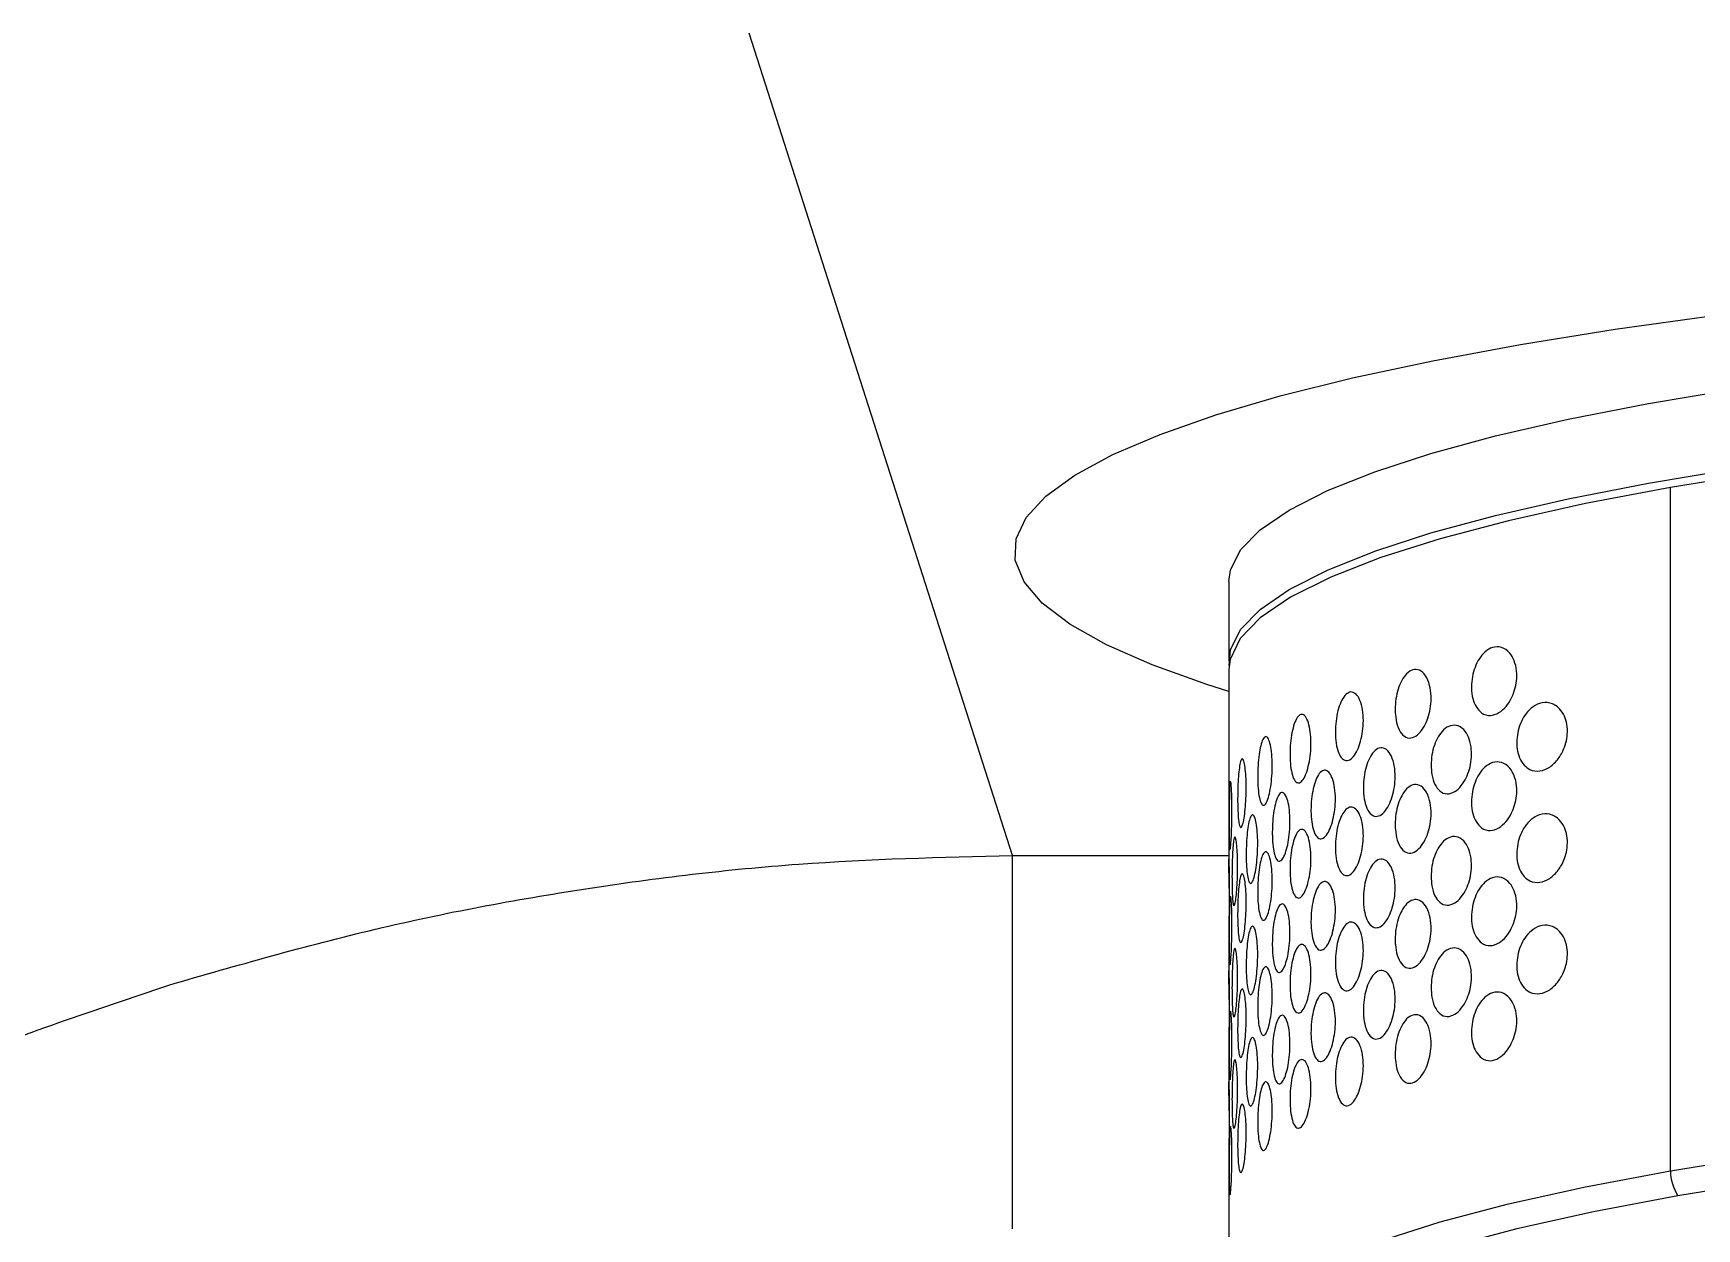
# Model space of a CAD drawing. Extents: x -51 to 27, y -13 to 136.
# Drawn here: x -16.061 to -13.636, y 59.712 to 61.455 of the extents above; entities that cross this region are included whole.
import ezdxf

# ---------------------------------------------------------------- set-up
doc = ezdxf.new("R2010")
doc.units = 0
doc.header["$MEASUREMENT"] = 0
doc.layers.add('GEOMETRY', color=2, linetype='Continuous', lineweight=25)

# ---------------------------------------------------------------- blocks, each defined once
blk = doc.blocks.new('2026 MONTERREY-BLOOM')
at = {"layer": 'GEOMETRY'}
for p, q in [((-2.9515, -23.4586), (-3.3355, -22.2597)), ((-1.9923, -23.9184), (-1.9923, -22.9222)), ((-2.6363, -23.0593), (-2.6363, -23.1753)), ((-2.6363, -23.1876), (-2.6363, -23.465)), ((-2.9515, -23.4586), (-2.6363, -23.4586)), ((-2.6363, -23.5629), (-2.6363, -23.6274)), ((-2.6363, -23.7253), (-2.6363, -23.7898)), ((-2.6363, -23.8876), (-2.6363, -24.1838))]:
    blk.add_line(p, q, dxfattribs=at)
at = {"layer": 'GEOMETRY', "flags": 128}
for points in [[(-2.6363, -23.2196), (-2.6685, -23.2094), (-2.748, -23.1808), (-2.8147, -23.1513), (-2.8682, -23.1212), (-2.9083, -23.0905), (-2.9348, -23.0594), (-2.9476, -23.0282), (-2.9465, -22.9968), (-2.9316, -22.9656), (-2.903, -22.9346), (-2.8608, -22.9039), (-2.8053, -22.8739), (-2.7366, -22.8446), (-2.6552, -22.8161), (-2.5614, -22.7886), (-2.4558, -22.7623), (-2.3388, -22.7372), (-2.2111, -22.7135), (-2.0733, -22.6913), (-1.926, -22.6708)], [(-2.6363, -23.0593), (-2.6341, -23.0427), (-2.6193, -23.0131), (-2.5906, -22.9838), (-2.5482, -22.9549), (-2.4924, -22.9266), (-2.4233, -22.8991), (-2.3416, -22.8725), (-2.2475, -22.8469), (-2.1417, -22.8226), (-2.0247, -22.7997), (-1.8973, -22.7782)], [(-2.636, -23.1814), (-2.6341, -23.1587), (-2.6193, -23.1291), (-2.5906, -23.0998), (-2.5482, -23.0709), (-2.4924, -23.0426), (-2.4233, -23.0151), (-2.3416, -22.9884), (-2.2475, -22.9629), (-2.1417, -22.9386), (-2.0247, -22.9156), (-1.8973, -22.8942)], [(1.4518, -22.8992), (1.306, -22.8793), (1.1509, -22.8613), (0.9875, -22.8452), (0.8168, -22.8313), (0.6398, -22.8196), (0.4577, -22.8102), (0.2715, -22.803), (0.0824, -22.7983), (-0.1085, -22.7959), (-0.2998, -22.796), (-0.4906, -22.7985), (-0.6796, -22.8034), (-0.8656, -22.8106), (-1.0475, -22.8202), (-1.2241, -22.832), (-1.3945, -22.8461), (-1.5575, -22.8622), (-1.712, -22.8804), (-1.8573, -22.9004), (-1.9923, -22.9222)], [(-1.9923, -22.9222), (-2.1163, -22.9456), (-2.2285, -22.9706), (-2.3281, -22.9969), (-2.4146, -23.0243), (-2.4875, -23.0528), (-2.5462, -23.0821), (-2.5905, -23.112), (-2.62, -23.1424), (-2.6346, -23.1731), (-2.6363, -23.1876)], [(-1.9923, -23.9184), (-1.8573, -23.8965), (-1.712, -23.8765), (-1.5575, -23.8584), (-1.3945, -23.8422), (-1.2241, -23.8282), (-1.0475, -23.8164), (-0.8656, -23.8068), (-0.6796, -23.7995), (-0.4906, -23.7947), (-0.2998, -23.7922), (-0.1085, -23.7921), (0.0824, -23.7945), (0.2715, -23.7992), (0.4577, -23.8063), (0.6398, -23.8158), (0.8168, -23.8275), (0.9875, -23.8414), (1.1509, -23.8574), (1.306, -23.8754), (1.4518, -23.8954)], [(1.4419, -23.932), (1.297, -23.9122), (1.1428, -23.8943), (0.9804, -23.8783), (0.8107, -23.8645), (0.6348, -23.8529), (0.4537, -23.8435), (0.2687, -23.8364), (0.0807, -23.8317), (-0.109, -23.8294), (-0.2992, -23.8294), (-0.4889, -23.8319), (-0.6767, -23.8367), (-0.8616, -23.8439), (-1.0424, -23.8535), (-1.218, -23.8652), (-1.3873, -23.8792), (-1.5493, -23.8952), (-1.703, -23.9133), (-1.8473, -23.9332), (-1.9816, -23.9548)], [(-2.6363, -24.1838), (-2.6346, -24.1692), (-2.62, -24.1386), (-2.5905, -24.1082), (-2.5462, -24.0782), (-2.4875, -24.0489), (-2.4146, -24.0205), (-2.3281, -23.993), (-2.2285, -23.9667), (-2.1163, -23.9418), (-1.9923, -23.9184)], [(-1.9816, -23.9548), (-2.1048, -23.9781), (-2.2163, -24.0029), (-2.3153, -24.0291), (-2.4013, -24.0563), (-2.4737, -24.0846), (-2.5321, -24.1137), (-2.5761, -24.1435), (-2.6055, -24.1737), (-2.62, -24.2042), (-2.6196, -24.2348), (-2.6068, -24.2617)]]:
    blk.add_lwpolyline(points, dxfattribs=at)
at = {"layer": 'GEOMETRY'}
blk.add_arc((-1.9261, -23.9186), 0.0663, 179.7716, 213.1329, dxfattribs=at)
for points, knots in [([(-36.6427, -38.9849), (-36.6428, -38.748), (-36.6429, -38.2513), (-36.6431, -37.4958), (-36.643, -36.7174), (-36.6423, -35.9379), (-36.6409, -35.1552), (-36.6388, -34.37), (-36.6343, -33.1243), (-36.6247, -31.4274), (-36.6007, -28.7277), (-36.5557, -25.4875), (-36.48, -22.0033), (-36.3837, -18.8258), (-36.2694, -15.9518), (-36.1467, -13.5568), (-36.0218, -11.6425), (-35.9083, -10.2086), (-35.8038, -9.1111), (-35.7174, -8.3466), (-35.6715, -7.9173), (-35.5982, -7.4928), (-35.4908, -7.0801), (-35.3398, -6.6435), (-35.1358, -6.1898), (-34.8703, -5.7277), (-34.5603, -5.2943), (-34.2088, -4.8937), (-33.8193, -4.53), (-33.3956, -4.2066), (-32.942, -3.9269), (-32.4916, -3.7075), (-32.0535, -3.5411), (-31.634, -3.4198), (-31.1992, -3.3309), (-30.7502, -3.28), (-30.3002, -3.2288), (-29.6557, -3.1612), (-28.8172, -3.0818), (-27.5048, -2.9746), (-25.9207, -2.8687), (-23.9532, -2.7617), (-21.8759, -2.6679), (-19.6786, -2.5868), (-17.2507, -2.5139), (-14.59, -2.4519), (-11.7055, -2.4029), (-8.8195, -2.3695), (-5.9364, -2.3497), (-3.0548, -2.3416), (-0.5983, -2.3393), (1.4461, -2.34), (3.0915, -2.3423), (4.7536, -2.3465), (6.4156, -2.3534), (8.0545, -2.3645), (10.4077, -2.3864), (13.4813, -2.429), (16.9743, -2.5047), (20.1483, -2.6009), (23.0112, -2.7146), (25.3952, -2.8364), (27.3074, -2.9606), (28.7412, -3.0736), (29.84, -3.1777), (30.6063, -3.2639), (31.0378, -3.31), (31.4634, -3.3805), (31.8765, -3.4857), (32.3137, -3.6341), (32.7687, -3.8357), (33.2323, -4.0987), (33.6676, -4.4064), (34.0701, -4.7558), (34.436, -5.1433), (34.7616, -5.5651), (35.0437, -6.0171), (35.2785, -6.4922), (35.464, -6.9855), (35.6016, -7.491), (35.6829, -8.0099), (35.7387, -8.5338), (35.8146, -9.2299), (35.8967, -10.0974), (36.0051, -11.4079), (36.112, -12.9931), (36.2405, -15.3392), (36.3619, -18.1726), (36.4654, -21.4568), (36.5399, -24.7062), (36.5915, -27.9302), (36.6206, -30.8028), (36.6357, -33.3227), (36.6407, -34.9225), (36.6423, -35.9634), (36.6428, -36.4441), (36.643, -36.9237), (36.6431, -37.4023), (36.643, -37.8963), (36.6429, -38.4238), (36.6428, -38.792), (36.6428, -38.9849)], [0, 0, 0, 0, 0.005138, 0.010771, 0.016381, 0.022015, 0.027673, 0.03335, 0.039042, 0.054682, 0.070145, 0.097582, 0.124946, 0.145709, 0.16651, 0.187309, 0.197707, 0.208103, 0.218498, 0.221609, 0.224784, 0.227857, 0.230942, 0.234019, 0.237865, 0.24171, 0.245555, 0.249401, 0.253246, 0.257092, 0.260938, 0.264783, 0.267936, 0.271088, 0.274241, 0.277546, 0.280882, 0.284062, 0.291597, 0.299143, 0.312612, 0.326021, 0.341866, 0.357701, 0.373696, 0.394533, 0.415407, 0.436247, 0.457116, 0.477921, 0.498728, 0.51038, 0.52225, 0.534405, 0.54642, 0.558287, 0.569942, 0.597446, 0.624936, 0.645697, 0.666299, 0.687058, 0.697455, 0.707849, 0.718242, 0.721382, 0.724571, 0.72765, 0.730727, 0.733804, 0.737651, 0.741498, 0.745344, 0.74919, 0.753036, 0.756881, 0.760725, 0.76457, 0.768352, 0.772136, 0.775907, 0.779727, 0.783559, 0.79109, 0.798621, 0.812071, 0.825537, 0.849567, 0.873561, 0.896782, 0.920041, 0.943476, 0.95907, 0.97468, 0.978164, 0.981639, 0.985104, 0.988563, 0.992016, 0.995816, 1, 1, 1, 1]), ([(-2.2825, -23.2127), (-2.2823, -23.2078), (-2.2817, -23.1979), (-2.2776, -23.1837), (-2.2714, -23.1711), (-2.2626, -23.1607), (-2.2513, -23.1542), (-2.2385, -23.154), (-2.2274, -23.1613), (-2.2198, -23.174), (-2.2163, -23.1885), (-2.2165, -23.2038), (-2.2194, -23.2178), (-2.2246, -23.2308), (-2.2324, -23.2425), (-2.243, -23.2517), (-2.2555, -23.2558), (-2.2672, -23.2525), (-2.2758, -23.2429), (-2.281, -23.2302), (-2.2825, -23.2194), (-2.2825, -23.2134), (-2.2825, -23.2127)], [0, 0, 0, 0, 0.042288, 0.084472, 0.129234, 0.181131, 0.242017, 0.311125, 0.382481, 0.431409, 0.480646, 0.522704, 0.561637, 0.603121, 0.651197, 0.708651, 0.775674, 0.847351, 0.90168, 0.947725, 0.993967, 1, 1, 1, 1]), ([(-2.3938, -23.2456), (-2.3936, -23.2405), (-2.3931, -23.2302), (-2.3896, -23.2155), (-2.3842, -23.2026), (-2.3769, -23.1925), (-2.3679, -23.1868), (-2.3581, -23.1874), (-2.3493, -23.1952), (-2.3433, -23.209), (-2.341, -23.2253), (-2.3418, -23.241), (-2.3449, -23.2555), (-2.35, -23.2687), (-2.3573, -23.2798), (-2.3662, -23.287), (-2.376, -23.2883), (-2.3848, -23.2823), (-2.391, -23.2698), (-2.3935, -23.2564), (-2.3937, -23.2481), (-2.3938, -23.2456)], [0, 0, 0, 0, 0.045542, 0.091004, 0.138547, 0.191447, 0.250736, 0.315254, 0.380548, 0.440178, 0.490829, 0.535187, 0.578324, 0.62442, 0.676338, 0.735329, 0.799891, 0.865142, 0.925106, 0.977143, 1, 1, 1, 1]), ([(-2.481, -23.2784), (-2.4808, -23.2731), (-2.4804, -23.2625), (-2.4775, -23.2473), (-2.4731, -23.2343), (-2.4672, -23.2245), (-2.4602, -23.2195), (-2.4529, -23.2206), (-2.4463, -23.2284), (-2.4418, -23.2416), (-2.4399, -23.2575), (-2.4404, -23.2736), (-2.443, -23.2888), (-2.4473, -23.3024), (-2.4531, -23.3133), (-2.4601, -23.3201), (-2.4675, -23.3209), (-2.474, -23.315), (-2.4787, -23.3032), (-2.4808, -23.2899), (-2.4809, -23.2814), (-2.481, -23.2784)], [0, 0, 0, 0, 0.048167, 0.096278, 0.14592, 0.199309, 0.256978, 0.31786, 0.378925, 0.436276, 0.487919, 0.535291, 0.581667, 0.630139, 0.68281, 0.740313, 0.801238, 0.862261, 0.91984, 0.972467, 1, 1, 1, 1]), ([(-2.5471, -23.311), (-2.547, -23.3056), (-2.5467, -23.2947), (-2.5445, -23.2792), (-2.541, -23.266), (-2.5365, -23.2565), (-2.5313, -23.252), (-2.5259, -23.2536), (-2.5211, -23.2613), (-2.5178, -23.2741), (-2.5163, -23.2898), (-2.5167, -23.3063), (-2.5187, -23.322), (-2.5222, -23.3359), (-2.5267, -23.3467), (-2.532, -23.353), (-2.5373, -23.3534), (-2.542, -23.3474), (-2.5453, -23.336), (-2.5469, -23.323), (-2.5471, -23.3142), (-2.5471, -23.311)], [0, 0, 0, 0, 0.050243, 0.10045, 0.151661, 0.205251, 0.261486, 0.319599, 0.377716, 0.433578, 0.485991, 0.535683, 0.584668, 0.63505, 0.688237, 0.744482, 0.802669, 0.860702, 0.916608, 0.969601, 1, 1, 1, 1]), ([(-2.2165, -23.2939), (-2.2163, -23.2891), (-2.2157, -23.2795), (-2.2113, -23.2657), (-2.2047, -23.2532), (-2.1951, -23.2426), (-2.1826, -23.2356), (-2.1679, -23.2349), (-2.1551, -23.2421), (-2.1469, -23.2543), (-2.1429, -23.2673), (-2.1423, -23.2813), (-2.1446, -23.295), (-2.1499, -23.3088), (-2.1591, -23.3226), (-2.172, -23.333), (-2.187, -23.3371), (-2.2002, -23.3332), (-2.2097, -23.323), (-2.2148, -23.3108), (-2.2164, -23.3005), (-2.2165, -23.295), (-2.2165, -23.2939)], [0, 0, 0, 0, 0.04041, 0.080703, 0.123777, 0.174902, 0.236496, 0.308292, 0.383656, 0.431649, 0.471876, 0.512265, 0.549016, 0.587221, 0.641782, 0.710237, 0.779466, 0.855047, 0.908072, 0.95212, 0.991142, 1, 1, 1, 1]), ([(-2.3414, -23.3269), (-2.3412, -23.3219), (-2.3407, -23.3118), (-2.3368, -23.2973), (-2.3311, -23.2846), (-2.323, -23.2743), (-2.3129, -23.2683), (-2.3017, -23.2685), (-2.292, -23.2759), (-2.2854, -23.2885), (-2.2823, -23.3032), (-2.2825, -23.3187), (-2.2853, -23.3331), (-2.2903, -23.3463), (-2.2977, -23.358), (-2.3073, -23.3667), (-2.3183, -23.37), (-2.3285, -23.3661), (-2.3362, -23.3558), (-2.3406, -23.3423), (-2.3412, -23.3316), (-2.3414, -23.3269)], [0, 0, 0, 0, 0.043994, 0.087896, 0.134139, 0.186614, 0.246714, 0.313397, 0.381439, 0.431155, 0.481132, 0.524768, 0.56583, 0.60931, 0.65879, 0.716444, 0.781827, 0.850239, 0.903931, 0.957895, 1, 1, 1, 1]), ([(-2.5942, -23.3435), (-2.5941, -23.338), (-2.5939, -23.327), (-2.5923, -23.3111), (-2.5899, -23.2979), (-2.5868, -23.2886), (-2.5831, -23.2845), (-2.5794, -23.2863), (-2.5762, -23.294), (-2.5739, -23.3065), (-2.5728, -23.3221), (-2.5731, -23.3388), (-2.5746, -23.355), (-2.5771, -23.369), (-2.5803, -23.3797), (-2.584, -23.3856), (-2.5876, -23.3857), (-2.5907, -23.3798), (-2.593, -23.3687), (-2.5941, -23.3557), (-2.5942, -23.3469), (-2.5942, -23.3435)], [0, 0, 0, 0, 0.051809, 0.103598, 0.155943, 0.209585, 0.264668, 0.320758, 0.376846, 0.431728, 0.484721, 0.536153, 0.587148, 0.63898, 0.692478, 0.747691, 0.803868, 0.859837, 0.914624, 0.967886, 1, 1, 1, 1]), ([(-2.4402, -23.3598), (-2.44, -23.3546), (-2.4396, -23.3441), (-2.4363, -23.3291), (-2.4315, -23.3162), (-2.4249, -23.3062), (-2.4169, -23.3009), (-2.4084, -23.3018), (-2.4007, -23.3096), (-2.3955, -23.3231), (-2.3934, -23.3391), (-2.3941, -23.3551), (-2.3969, -23.3699), (-2.4016, -23.3833), (-2.4082, -23.3943), (-2.4161, -23.4013), (-2.4246, -23.4024), (-2.4322, -23.3964), (-2.4376, -23.3843), (-2.4399, -23.371), (-2.4401, -23.3625), (-2.4402, -23.3598)], [0, 0, 0, 0, 0.046926, 0.093785, 0.142451, 0.195643, 0.254107, 0.316691, 0.37968, 0.438047, 0.489225, 0.535186, 0.580023, 0.627364, 0.679688, 0.737903, 0.800519, 0.863475, 0.922148, 0.974524, 1, 1, 1, 1]), ([(-2.6235, -23.3759), (-2.6234, -23.3703), (-2.6233, -23.3591), (-2.6224, -23.3431), (-2.621, -23.3299), (-2.6192, -23.3208), (-2.6171, -23.3169), (-2.6149, -23.3189), (-2.613, -23.3265), (-2.6116, -23.3389), (-2.6109, -23.3545), (-2.6111, -23.3713), (-2.612, -23.3877), (-2.6136, -23.4019), (-2.6156, -23.4125), (-2.6178, -23.4181), (-2.6199, -23.418), (-2.6216, -23.4121), (-2.6228, -23.4011), (-2.6234, -23.3882), (-2.6235, -23.3793), (-2.6235, -23.3759)], [0, 0, 0, 0, 0.052893, 0.105779, 0.158887, 0.212529, 0.266788, 0.321506, 0.376259, 0.430507, 0.483905, 0.536558, 0.588993, 0.641842, 0.695499, 0.74993, 0.804724, 0.859354, 0.913447, 0.966914, 1, 1, 1, 1]), ([(-2.2825, -23.3805), (-2.2823, -23.3756), (-2.2817, -23.3657), (-2.2776, -23.3515), (-2.2714, -23.3389), (-2.2626, -23.3285), (-2.2513, -23.322), (-2.2385, -23.3218), (-2.2274, -23.3291), (-2.2198, -23.3418), (-2.2163, -23.3563), (-2.2165, -23.3716), (-2.2194, -23.3856), (-2.2246, -23.3986), (-2.2324, -23.4103), (-2.243, -23.4195), (-2.2555, -23.4236), (-2.2672, -23.4202), (-2.2758, -23.4107), (-2.281, -23.398), (-2.2825, -23.3872), (-2.2825, -23.3812), (-2.2825, -23.3805)], [0, 0, 0, 0, 0.042288, 0.084472, 0.129234, 0.181131, 0.242017, 0.311125, 0.382481, 0.431409, 0.480646, 0.522704, 0.561637, 0.603121, 0.651197, 0.708651, 0.775674, 0.847351, 0.90168, 0.947725, 0.993967, 1, 1, 1, 1]), ([(-2.6358, -23.4082), (-2.6358, -23.4026), (-2.6358, -23.3913), (-2.6356, -23.3752), (-2.6353, -23.3619), (-2.6347, -23.3529), (-2.6341, -23.3492), (-2.6333, -23.3513), (-2.6325, -23.3589), (-2.632, -23.3712), (-2.6317, -23.3867), (-2.6318, -23.4037), (-2.6322, -23.4202), (-2.6328, -23.4346), (-2.6336, -23.445), (-2.6343, -23.4505), (-2.6349, -23.4502), (-2.6354, -23.4443), (-2.6357, -23.4333), (-2.6358, -23.4205), (-2.6358, -23.4116), (-2.6358, -23.4082)], [0, 0, 0, 0, 0.053514, 0.107027, 0.160575, 0.214222, 0.268011, 0.321937, 0.375912, 0.42978, 0.48341, 0.536807, 0.590132, 0.643592, 0.697304, 0.751222, 0.805196, 0.859086, 0.912828, 0.966439, 1, 1, 1, 1]), ([(-2.5166, -23.3925), (-2.5164, -23.3871), (-2.5161, -23.3764), (-2.5135, -23.361), (-2.5096, -23.3479), (-2.5044, -23.3383), (-2.4983, -23.3335), (-2.4919, -23.3349), (-2.4863, -23.3426), (-2.4824, -23.3556), (-2.4807, -23.3714), (-2.4812, -23.3877), (-2.4835, -23.4032), (-2.4873, -23.4169), (-2.4925, -23.4278), (-2.4987, -23.4343), (-2.505, -23.4349), (-2.5105, -23.429), (-2.5145, -23.4174), (-2.5163, -23.4043), (-2.5165, -23.3956), (-2.5166, -23.3925)], [0, 0, 0, 0, 0.049271, 0.098496, 0.148982, 0.202498, 0.259419, 0.318816, 0.378273, 0.434803, 0.486856, 0.535466, 0.583223, 0.632709, 0.685667, 0.742514, 0.80197, 0.861366, 0.91803, 0.970857, 1, 1, 1, 1]), ([(-2.3938, -23.4134), (-2.3936, -23.4083), (-2.3931, -23.398), (-2.3896, -23.3833), (-2.3842, -23.3704), (-2.3769, -23.3603), (-2.3679, -23.3546), (-2.3581, -23.3552), (-2.3493, -23.363), (-2.3433, -23.3768), (-2.341, -23.3931), (-2.3418, -23.4088), (-2.3449, -23.4233), (-2.35, -23.4365), (-2.3573, -23.4475), (-2.3662, -23.4548), (-2.376, -23.4561), (-2.3848, -23.4501), (-2.391, -23.4376), (-2.3935, -23.4242), (-2.3937, -23.4159), (-2.3938, -23.4134)], [0, 0, 0, 0, 0.045542, 0.091004, 0.138547, 0.191447, 0.250736, 0.315254, 0.380548, 0.440178, 0.490829, 0.535187, 0.578324, 0.62442, 0.676338, 0.735329, 0.799891, 0.865142, 0.925106, 0.977143, 1, 1, 1, 1]), ([(-2.573, -23.425), (-2.5728, -23.4196), (-2.5726, -23.4086), (-2.5707, -23.3929), (-2.5678, -23.3797), (-2.5639, -23.3703), (-2.5595, -23.366), (-2.555, -23.3677), (-2.551, -23.3754), (-2.5482, -23.3881), (-2.547, -23.4037), (-2.5473, -23.4203), (-2.549, -23.4362), (-2.552, -23.4502), (-2.5559, -23.461), (-2.5604, -23.4671), (-2.5648, -23.4673), (-2.5687, -23.4614), (-2.5714, -23.4501), (-2.5728, -23.4371), (-2.5729, -23.4283), (-2.573, -23.425)], [0, 0, 0, 0, 0.051087, 0.102148, 0.153975, 0.207603, 0.263224, 0.320238, 0.377242, 0.432563, 0.485289, 0.535918, 0.585981, 0.637144, 0.690509, 0.746209, 0.803307, 0.860207, 0.915493, 0.968629, 1, 1, 1, 1]), ([(-2.611, -23.4575), (-2.6109, -23.4519), (-2.6108, -23.4408), (-2.6095, -23.4248), (-2.6076, -23.4116), (-2.6051, -23.4024), (-2.6023, -23.3985), (-2.5994, -23.4004), (-2.5968, -23.408), (-2.5949, -23.4205), (-2.5941, -23.436), (-2.5943, -23.4528), (-2.5955, -23.4691), (-2.5976, -23.4833), (-2.6002, -23.4939), (-2.6031, -23.4997), (-2.6059, -23.4996), (-2.6083, -23.4937), (-2.61, -23.4826), (-2.6109, -23.4697), (-2.611, -23.4609), (-2.611, -23.4575)], [0, 0, 0, 0, 0.05241, 0.104807, 0.157576, 0.211221, 0.265849, 0.321176, 0.37652, 0.431049, 0.484266, 0.53637, 0.588155, 0.640548, 0.694141, 0.748931, 0.804343, 0.859561, 0.913953, 0.967325, 1, 1, 1, 1]), ([(-2.481, -23.4462), (-2.4808, -23.4409), (-2.4804, -23.4303), (-2.4775, -23.4151), (-2.4731, -23.402), (-2.4672, -23.3923), (-2.4602, -23.3873), (-2.4529, -23.3884), (-2.4463, -23.3962), (-2.4418, -23.4094), (-2.4399, -23.4253), (-2.4404, -23.4414), (-2.443, -23.4566), (-2.4473, -23.4702), (-2.4531, -23.4811), (-2.4601, -23.4879), (-2.4675, -23.4887), (-2.474, -23.4827), (-2.4787, -23.4709), (-2.4808, -23.4577), (-2.4809, -23.4491), (-2.481, -23.4462)], [0, 0, 0, 0, 0.048167, 0.096278, 0.14592, 0.199309, 0.256978, 0.31786, 0.378925, 0.436276, 0.487919, 0.535291, 0.581667, 0.630139, 0.68281, 0.740313, 0.801238, 0.862261, 0.91984, 0.972467, 1, 1, 1, 1]), ([(-2.2165, -23.4563), (-2.2163, -23.4515), (-2.2157, -23.4418), (-2.2113, -23.428), (-2.2047, -23.4156), (-2.1951, -23.405), (-2.1826, -23.398), (-2.1679, -23.3972), (-2.1551, -23.4044), (-2.1469, -23.4167), (-2.1429, -23.4297), (-2.1423, -23.4436), (-2.1446, -23.4573), (-2.1499, -23.4712), (-2.1591, -23.485), (-2.172, -23.4953), (-2.187, -23.4994), (-2.2002, -23.4956), (-2.2097, -23.4854), (-2.2148, -23.4732), (-2.2164, -23.4629), (-2.2165, -23.4573), (-2.2165, -23.4563)], [0, 0, 0, 0, 0.04041, 0.080703, 0.123777, 0.174902, 0.236496, 0.308292, 0.383656, 0.431649, 0.471876, 0.512265, 0.549016, 0.587221, 0.641782, 0.710237, 0.779466, 0.855047, 0.908072, 0.95212, 0.991142, 1, 1, 1, 1]), ([(-2.5471, -23.4788), (-2.547, -23.4734), (-2.5467, -23.4625), (-2.5445, -23.4469), (-2.541, -23.4338), (-2.5365, -23.4243), (-2.5313, -23.4198), (-2.5259, -23.4214), (-2.5211, -23.4291), (-2.5178, -23.4419), (-2.5163, -23.4576), (-2.5167, -23.474), (-2.5187, -23.4898), (-2.5222, -23.5036), (-2.5267, -23.5145), (-2.532, -23.5207), (-2.5373, -23.5212), (-2.542, -23.5152), (-2.5453, -23.5038), (-2.5469, -23.4908), (-2.5471, -23.482), (-2.5471, -23.4788)], [0, 0, 0, 0, 0.050243, 0.10045, 0.151661, 0.205251, 0.261486, 0.319599, 0.377716, 0.433578, 0.485991, 0.535683, 0.584668, 0.63505, 0.688237, 0.744482, 0.802669, 0.860702, 0.916608, 0.969601, 1, 1, 1, 1]), ([(-2.6317, -23.4898), (-2.6317, -23.4842), (-2.6316, -23.473), (-2.6311, -23.4569), (-2.6302, -23.4436), (-2.6291, -23.4346), (-2.6277, -23.4308), (-2.6262, -23.4329), (-2.6249, -23.4405), (-2.6239, -23.4528), (-2.6234, -23.4683), (-2.6235, -23.4853), (-2.6242, -23.5018), (-2.6253, -23.516), (-2.6267, -23.5266), (-2.6282, -23.5321), (-2.6295, -23.5319), (-2.6306, -23.5259), (-2.6313, -23.515), (-2.6317, -23.5021), (-2.6317, -23.4932), (-2.6317, -23.4898)], [0, 0, 0, 0, 0.053261, 0.106518, 0.159885, 0.213526, 0.267505, 0.321757, 0.376057, 0.430088, 0.483623, 0.536707, 0.589654, 0.642858, 0.696553, 0.750692, 0.80501, 0.8592, 0.913079, 0.966625, 1, 1, 1, 1]), ([(-2.3414, -23.4893), (-2.3412, -23.4843), (-2.3407, -23.4742), (-2.3368, -23.4597), (-2.3311, -23.447), (-2.323, -23.4367), (-2.3129, -23.4306), (-2.3017, -23.4308), (-2.292, -23.4382), (-2.2854, -23.4509), (-2.2823, -23.4655), (-2.2825, -23.4811), (-2.2853, -23.4955), (-2.2903, -23.5087), (-2.2977, -23.5204), (-2.3073, -23.529), (-2.3183, -23.5324), (-2.3285, -23.5284), (-2.3362, -23.5182), (-2.3406, -23.5047), (-2.3412, -23.494), (-2.3414, -23.4893)], [0, 0, 0, 0, 0.043994, 0.087896, 0.134139, 0.186614, 0.246714, 0.313397, 0.381439, 0.431155, 0.481132, 0.524768, 0.56583, 0.60931, 0.65879, 0.716444, 0.781827, 0.850239, 0.903931, 0.957895, 1, 1, 1, 1]), ([(-4.1819, -23.6476), (-4.0818, -23.6188), (-3.8816, -23.5612), (-3.5742, -23.5039), (-3.2638, -23.4663), (-3.0556, -23.4611), (-2.9515, -23.4586)], [0, 0, 0, 0, 0.250036, 0.500048, 0.750042, 1, 1, 1, 1]), ([(-2.6358, -23.5061), (-2.6358, -23.5058), (-2.6358, -23.4999), (-2.636, -23.489), (-2.6362, -23.4757), (-2.6363, -23.4667), (-2.6363, -23.4631), (-2.6362, -23.4652), (-2.6361, -23.4728), (-2.6359, -23.485), (-2.6358, -23.5005), (-2.6358, -23.5176), (-2.6359, -23.5342), (-2.6361, -23.5484), (-2.6363, -23.5589), (-2.6363, -23.5616), (-2.6363, -23.5629)], [0, 0, 0, 0, 0.004139, 0.081251, 0.158365, 0.235492, 0.312657, 0.389886, 0.467166, 0.544425, 0.621577, 0.698606, 0.775594, 0.852658, 0.929851, 1, 1, 1, 1]), ([(-2.5942, -23.5113), (-2.5941, -23.5058), (-2.5939, -23.4947), (-2.5923, -23.4789), (-2.5899, -23.4657), (-2.5868, -23.4564), (-2.5831, -23.4523), (-2.5794, -23.4541), (-2.5762, -23.4618), (-2.5739, -23.4743), (-2.5728, -23.4899), (-2.5731, -23.5066), (-2.5746, -23.5227), (-2.5771, -23.5368), (-2.5803, -23.5475), (-2.584, -23.5534), (-2.5876, -23.5535), (-2.5907, -23.5476), (-2.593, -23.5364), (-2.5941, -23.5235), (-2.5942, -23.5146), (-2.5942, -23.5113)], [0, 0, 0, 0, 0.051809, 0.103598, 0.155943, 0.209585, 0.264668, 0.320758, 0.376846, 0.431728, 0.484721, 0.536153, 0.587148, 0.63898, 0.692478, 0.747691, 0.803868, 0.859837, 0.914624, 0.967886, 1, 1, 1, 1]), ([(-2.4402, -23.5221), (-2.44, -23.5169), (-2.4396, -23.5065), (-2.4363, -23.4915), (-2.4315, -23.4785), (-2.4249, -23.4686), (-2.4169, -23.4633), (-2.4084, -23.4641), (-2.4007, -23.472), (-2.3955, -23.4854), (-2.3934, -23.5015), (-2.3941, -23.5174), (-2.3969, -23.5323), (-2.4016, -23.5457), (-2.4082, -23.5567), (-2.4161, -23.5637), (-2.4246, -23.5647), (-2.4322, -23.5587), (-2.4376, -23.5467), (-2.4399, -23.5333), (-2.4401, -23.5249), (-2.4402, -23.5221)], [0, 0, 0, 0, 0.046926, 0.093785, 0.142451, 0.195643, 0.254107, 0.316691, 0.37968, 0.438047, 0.489225, 0.535186, 0.580023, 0.627364, 0.679688, 0.737903, 0.800519, 0.863475, 0.922148, 0.974524, 1, 1, 1, 1]), ([(-2.6235, -23.5437), (-2.6234, -23.5381), (-2.6233, -23.5269), (-2.6224, -23.5109), (-2.621, -23.4976), (-2.6192, -23.4886), (-2.6171, -23.4847), (-2.6149, -23.4867), (-2.613, -23.4943), (-2.6116, -23.5067), (-2.6109, -23.5222), (-2.6111, -23.5391), (-2.612, -23.5555), (-2.6136, -23.5697), (-2.6156, -23.5803), (-2.6178, -23.5859), (-2.6199, -23.5858), (-2.6216, -23.5799), (-2.6228, -23.5689), (-2.6234, -23.556), (-2.6235, -23.5471), (-2.6235, -23.5437)], [0, 0, 0, 0, 0.052893, 0.105779, 0.158887, 0.212529, 0.266788, 0.321506, 0.376259, 0.430507, 0.483905, 0.536558, 0.588993, 0.641842, 0.695499, 0.74993, 0.804724, 0.859354, 0.913447, 0.966914, 1, 1, 1, 1]), ([(-2.5166, -23.5548), (-2.5164, -23.5495), (-2.5161, -23.5387), (-2.5135, -23.5233), (-2.5096, -23.5102), (-2.5044, -23.5006), (-2.4983, -23.4959), (-2.4919, -23.4972), (-2.4863, -23.505), (-2.4824, -23.5179), (-2.4807, -23.5337), (-2.4812, -23.5501), (-2.4835, -23.5655), (-2.4873, -23.5793), (-2.4925, -23.5901), (-2.4987, -23.5966), (-2.505, -23.5973), (-2.5105, -23.5913), (-2.5145, -23.5797), (-2.5163, -23.5666), (-2.5165, -23.5579), (-2.5166, -23.5548)], [0, 0, 0, 0, 0.049271, 0.098496, 0.148982, 0.202498, 0.259419, 0.318816, 0.378273, 0.434803, 0.486856, 0.535466, 0.583223, 0.632709, 0.685667, 0.742514, 0.80197, 0.861366, 0.91803, 0.970857, 1, 1, 1, 1]), ([(-2.2825, -23.5483), (-2.2823, -23.5433), (-2.2817, -23.5335), (-2.2776, -23.5193), (-2.2714, -23.5067), (-2.2626, -23.4963), (-2.2513, -23.4898), (-2.2385, -23.4895), (-2.2274, -23.4969), (-2.2198, -23.5096), (-2.2163, -23.5241), (-2.2165, -23.5394), (-2.2194, -23.5534), (-2.2246, -23.5664), (-2.2324, -23.5781), (-2.243, -23.5873), (-2.2555, -23.5914), (-2.2672, -23.588), (-2.2758, -23.5785), (-2.281, -23.5658), (-2.2825, -23.5549), (-2.2825, -23.549), (-2.2825, -23.5483)], [0, 0, 0, 0, 0.042288, 0.084472, 0.129234, 0.181131, 0.242017, 0.311125, 0.382481, 0.431409, 0.480646, 0.522704, 0.561637, 0.603121, 0.651197, 0.708651, 0.775674, 0.847351, 0.90168, 0.947725, 0.993967, 1, 1, 1, 1]), ([(-2.6358, -23.576), (-2.6358, -23.5703), (-2.6358, -23.5591), (-2.6356, -23.5429), (-2.6353, -23.5297), (-2.6347, -23.5207), (-2.6341, -23.517), (-2.6333, -23.5191), (-2.6325, -23.5267), (-2.632, -23.539), (-2.6317, -23.5545), (-2.6318, -23.5715), (-2.6322, -23.588), (-2.6328, -23.6023), (-2.6336, -23.6128), (-2.6343, -23.6183), (-2.6349, -23.618), (-2.6354, -23.6121), (-2.6357, -23.6011), (-2.6358, -23.5883), (-2.6358, -23.5794), (-2.6358, -23.576)], [0, 0, 0, 0, 0.053514, 0.107027, 0.160575, 0.214222, 0.268011, 0.321937, 0.375912, 0.42978, 0.48341, 0.536807, 0.590132, 0.643592, 0.697304, 0.751222, 0.805196, 0.859086, 0.912828, 0.966439, 1, 1, 1, 1]), ([(-2.3938, -23.5812), (-2.3936, -23.5761), (-2.3931, -23.5658), (-2.3896, -23.551), (-2.3842, -23.5382), (-2.3769, -23.5281), (-2.3679, -23.5224), (-2.3581, -23.523), (-2.3493, -23.5308), (-2.3433, -23.5446), (-2.341, -23.5608), (-2.3418, -23.5766), (-2.3449, -23.5911), (-2.35, -23.6043), (-2.3573, -23.6153), (-2.3662, -23.6226), (-2.376, -23.6239), (-2.3848, -23.6178), (-2.391, -23.6054), (-2.3935, -23.592), (-2.3937, -23.5837), (-2.3938, -23.5812)], [0, 0, 0, 0, 0.045542, 0.091004, 0.138547, 0.191447, 0.250736, 0.315254, 0.380548, 0.440178, 0.490829, 0.535187, 0.578324, 0.62442, 0.676338, 0.735329, 0.799891, 0.865142, 0.925106, 0.977143, 1, 1, 1, 1]), ([(-2.573, -23.5874), (-2.5728, -23.5819), (-2.5726, -23.571), (-2.5707, -23.5552), (-2.5678, -23.5421), (-2.5639, -23.5327), (-2.5595, -23.5284), (-2.555, -23.5301), (-2.551, -23.5378), (-2.5482, -23.5504), (-2.547, -23.5661), (-2.5473, -23.5827), (-2.549, -23.5986), (-2.552, -23.6126), (-2.5559, -23.6233), (-2.5604, -23.6294), (-2.5648, -23.6297), (-2.5687, -23.6237), (-2.5714, -23.6125), (-2.5728, -23.5995), (-2.5729, -23.5907), (-2.573, -23.5874)], [0, 0, 0, 0, 0.051087, 0.102148, 0.153975, 0.207603, 0.263224, 0.320238, 0.377242, 0.432563, 0.485289, 0.535918, 0.585981, 0.637144, 0.690509, 0.746209, 0.803307, 0.860207, 0.915493, 0.968629, 1, 1, 1, 1]), ([(-2.611, -23.6198), (-2.6109, -23.6143), (-2.6108, -23.6032), (-2.6095, -23.5872), (-2.6076, -23.574), (-2.6051, -23.5648), (-2.6023, -23.5609), (-2.5994, -23.5627), (-2.5968, -23.5704), (-2.5949, -23.5828), (-2.5941, -23.5984), (-2.5943, -23.6152), (-2.5955, -23.6315), (-2.5976, -23.6456), (-2.6002, -23.6563), (-2.6031, -23.662), (-2.6059, -23.662), (-2.6083, -23.6561), (-2.61, -23.645), (-2.6109, -23.6321), (-2.611, -23.6232), (-2.611, -23.6198)], [0, 0, 0, 0, 0.05241, 0.104807, 0.157576, 0.211221, 0.265849, 0.321176, 0.37652, 0.431049, 0.484266, 0.53637, 0.588155, 0.640548, 0.694141, 0.748931, 0.804343, 0.859561, 0.913953, 0.967325, 1, 1, 1, 1]), ([(-2.481, -23.614), (-2.4808, -23.6087), (-2.4804, -23.5981), (-2.4775, -23.5829), (-2.4731, -23.5698), (-2.4672, -23.5601), (-2.4602, -23.555), (-2.4529, -23.5562), (-2.4463, -23.564), (-2.4418, -23.5771), (-2.4399, -23.593), (-2.4404, -23.6092), (-2.443, -23.6244), (-2.4473, -23.638), (-2.4531, -23.6489), (-2.4601, -23.6557), (-2.4675, -23.6565), (-2.474, -23.6505), (-2.4787, -23.6387), (-2.4808, -23.6255), (-2.4809, -23.6169), (-2.481, -23.614)], [0, 0, 0, 0, 0.048167, 0.096278, 0.14592, 0.199309, 0.256978, 0.31786, 0.378925, 0.436276, 0.487919, 0.535291, 0.581667, 0.630139, 0.68281, 0.740313, 0.801238, 0.862261, 0.91984, 0.972467, 1, 1, 1, 1]), ([(-2.2165, -23.6186), (-2.2163, -23.6138), (-2.2157, -23.6042), (-2.2113, -23.5904), (-2.2047, -23.5779), (-2.1951, -23.5674), (-2.1826, -23.5603), (-2.1679, -23.5596), (-2.1551, -23.5668), (-2.1469, -23.579), (-2.1429, -23.5921), (-2.1423, -23.606), (-2.1446, -23.6197), (-2.1499, -23.6335), (-2.1591, -23.6473), (-2.172, -23.6577), (-2.187, -23.6618), (-2.2002, -23.6579), (-2.2097, -23.6478), (-2.2148, -23.6355), (-2.2164, -23.6253), (-2.2165, -23.6197), (-2.2165, -23.6186)], [0, 0, 0, 0, 0.04041, 0.080703, 0.123777, 0.174902, 0.236496, 0.308292, 0.383656, 0.431649, 0.471876, 0.512265, 0.549016, 0.587221, 0.641782, 0.710237, 0.779466, 0.855047, 0.908072, 0.95212, 0.991142, 1, 1, 1, 1]), ([(-2.6317, -23.6522), (-2.6317, -23.6466), (-2.6316, -23.6353), (-2.6311, -23.6192), (-2.6302, -23.606), (-2.6291, -23.5969), (-2.6277, -23.5932), (-2.6262, -23.5952), (-2.6249, -23.6028), (-2.6239, -23.6152), (-2.6234, -23.6307), (-2.6235, -23.6476), (-2.6242, -23.6641), (-2.6253, -23.6784), (-2.6267, -23.6889), (-2.6282, -23.6944), (-2.6295, -23.6942), (-2.6306, -23.6883), (-2.6313, -23.6773), (-2.6317, -23.6645), (-2.6317, -23.6556), (-2.6317, -23.6522)], [0, 0, 0, 0, 0.053261, 0.106518, 0.159885, 0.213526, 0.267505, 0.321757, 0.376057, 0.430088, 0.483623, 0.536707, 0.589654, 0.642858, 0.696553, 0.750692, 0.80501, 0.8592, 0.913079, 0.966625, 1, 1, 1, 1]), ([(-2.5471, -23.6466), (-2.547, -23.6412), (-2.5467, -23.6303), (-2.5445, -23.6147), (-2.541, -23.6016), (-2.5365, -23.5921), (-2.5313, -23.5876), (-2.5259, -23.5891), (-2.5211, -23.5969), (-2.5178, -23.6097), (-2.5163, -23.6254), (-2.5167, -23.6418), (-2.5187, -23.6576), (-2.5222, -23.6714), (-2.5267, -23.6822), (-2.532, -23.6885), (-2.5373, -23.6889), (-2.542, -23.683), (-2.5453, -23.6716), (-2.5469, -23.6586), (-2.5471, -23.6498), (-2.5471, -23.6466)], [0, 0, 0, 0, 0.050243, 0.10045, 0.151661, 0.205251, 0.261486, 0.319599, 0.377716, 0.433578, 0.485991, 0.535683, 0.584668, 0.63505, 0.688237, 0.744482, 0.802669, 0.860702, 0.916608, 0.969601, 1, 1, 1, 1]), ([(-2.3414, -23.6517), (-2.3412, -23.6466), (-2.3407, -23.6365), (-2.3368, -23.6221), (-2.3311, -23.6093), (-2.323, -23.5991), (-2.3129, -23.593), (-2.3017, -23.5932), (-2.292, -23.6006), (-2.2854, -23.6132), (-2.2823, -23.6279), (-2.2825, -23.6434), (-2.2853, -23.6578), (-2.2903, -23.6711), (-2.2977, -23.6827), (-2.3073, -23.6914), (-2.3183, -23.6947), (-2.3285, -23.6908), (-2.3362, -23.6805), (-2.3406, -23.667), (-2.3412, -23.6563), (-2.3414, -23.6517)], [0, 0, 0, 0, 0.043994, 0.087896, 0.134139, 0.186614, 0.246714, 0.313397, 0.381439, 0.431155, 0.481132, 0.524768, 0.56583, 0.60931, 0.65879, 0.716444, 0.781827, 0.850239, 0.903931, 0.957895, 1, 1, 1, 1]), ([(-2.5942, -23.6791), (-2.5941, -23.6736), (-2.5939, -23.6625), (-2.5923, -23.6467), (-2.5899, -23.6335), (-2.5868, -23.6242), (-2.5831, -23.6201), (-2.5794, -23.6219), (-2.5762, -23.6296), (-2.5739, -23.6421), (-2.5728, -23.6577), (-2.5731, -23.6744), (-2.5746, -23.6905), (-2.5771, -23.7046), (-2.5803, -23.7153), (-2.584, -23.7212), (-2.5876, -23.7213), (-2.5907, -23.7154), (-2.593, -23.7042), (-2.5941, -23.6913), (-2.5942, -23.6824), (-2.5942, -23.6791)], [0, 0, 0, 0, 0.051809, 0.103598, 0.155943, 0.209585, 0.264668, 0.320758, 0.376846, 0.431728, 0.484721, 0.536153, 0.587148, 0.63898, 0.692478, 0.747691, 0.803868, 0.859837, 0.914624, 0.967886, 1, 1, 1, 1]), ([(-2.6358, -23.6685), (-2.6358, -23.6682), (-2.6358, -23.6623), (-2.636, -23.6514), (-2.6362, -23.638), (-2.6363, -23.6291), (-2.6363, -23.6254), (-2.6362, -23.6275), (-2.6361, -23.6351), (-2.6359, -23.6474), (-2.6358, -23.6629), (-2.6358, -23.6799), (-2.6359, -23.6965), (-2.6361, -23.7108), (-2.6363, -23.7213), (-2.6363, -23.724), (-2.6363, -23.7253)], [0, 0, 0, 0, 0.0041391, 0.0812514, 0.1583652, 0.2354919, 0.312657, 0.389886, 0.4671656, 0.5444246, 0.6215775, 0.6986065, 0.7755941, 0.8526582, 0.9298513, 1, 1, 1, 1]), ([(-2.4402, -23.6845), (-2.44, -23.6793), (-2.4396, -23.6688), (-2.4363, -23.6538), (-2.4315, -23.6409), (-2.4249, -23.631), (-2.4169, -23.6256), (-2.4084, -23.6265), (-2.4007, -23.6343), (-2.3955, -23.6478), (-2.3934, -23.6638), (-2.3941, -23.6798), (-2.3969, -23.6947), (-2.4016, -23.708), (-2.4082, -23.719), (-2.4161, -23.726), (-2.4246, -23.7271), (-2.4322, -23.7211), (-2.4376, -23.709), (-2.4399, -23.6957), (-2.4401, -23.6873), (-2.4402, -23.6845)], [0, 0, 0, 0, 0.046926, 0.093785, 0.142451, 0.195643, 0.254107, 0.316691, 0.37968, 0.438047, 0.489225, 0.535186, 0.580023, 0.627364, 0.679688, 0.737903, 0.800519, 0.863475, 0.922148, 0.974524, 1, 1, 1, 1]), ([(-5.3897, -24.2506), (-5.2965, -24.1867), (-5.1102, -24.0588), (-4.812, -23.8967), (-4.5033, -23.7558), (-4.289, -23.6837), (-4.1819, -23.6476)], [0, 0, 0, 0, 0.250023, 0.500031, 0.750023, 1, 1, 1, 1]), ([(-2.6235, -23.7115), (-2.6234, -23.7059), (-2.6233, -23.6947), (-2.6224, -23.6787), (-2.621, -23.6654), (-2.6192, -23.6563), (-2.6171, -23.6525), (-2.6149, -23.6545), (-2.613, -23.6621), (-2.6116, -23.6745), (-2.6109, -23.69), (-2.6111, -23.7069), (-2.612, -23.7233), (-2.6136, -23.7375), (-2.6156, -23.7481), (-2.6178, -23.7537), (-2.6199, -23.7536), (-2.6216, -23.7477), (-2.6228, -23.7366), (-2.6234, -23.7238), (-2.6235, -23.7149), (-2.6235, -23.7115)], [0, 0, 0, 0, 0.052893, 0.105779, 0.158887, 0.212529, 0.266788, 0.321506, 0.376259, 0.430507, 0.483905, 0.536558, 0.588993, 0.641842, 0.695499, 0.74993, 0.804724, 0.859354, 0.913447, 0.966914, 1, 1, 1, 1]), ([(-2.5166, -23.7172), (-2.5164, -23.7118), (-2.5161, -23.7011), (-2.5135, -23.6857), (-2.5096, -23.6726), (-2.5044, -23.663), (-2.4983, -23.6582), (-2.4919, -23.6596), (-2.4863, -23.6673), (-2.4824, -23.6803), (-2.4807, -23.6961), (-2.4812, -23.7124), (-2.4835, -23.7279), (-2.4873, -23.7416), (-2.4925, -23.7525), (-2.4987, -23.759), (-2.505, -23.7596), (-2.5105, -23.7537), (-2.5145, -23.7421), (-2.5163, -23.729), (-2.5165, -23.7203), (-2.5166, -23.7172)], [0, 0, 0, 0, 0.049271, 0.098496, 0.148982, 0.202498, 0.259419, 0.318816, 0.378273, 0.434803, 0.486856, 0.535466, 0.583223, 0.632709, 0.685667, 0.742514, 0.80197, 0.861366, 0.91803, 0.970857, 1, 1, 1, 1]), ([(-2.2825, -23.7161), (-2.2823, -23.7111), (-2.2817, -23.7013), (-2.2776, -23.6871), (-2.2714, -23.6745), (-2.2626, -23.6641), (-2.2513, -23.6575), (-2.2385, -23.6573), (-2.2274, -23.6647), (-2.2198, -23.6774), (-2.2163, -23.6919), (-2.2165, -23.7072), (-2.2194, -23.7212), (-2.2246, -23.7341), (-2.2324, -23.7459), (-2.243, -23.7551), (-2.2555, -23.7592), (-2.2672, -23.7558), (-2.2758, -23.7462), (-2.281, -23.7336), (-2.2825, -23.7227), (-2.2825, -23.7168), (-2.2825, -23.7161)], [0, 0, 0, 0, 0.042288, 0.084472, 0.129234, 0.181131, 0.242017, 0.311125, 0.382481, 0.431409, 0.480646, 0.522704, 0.561637, 0.603121, 0.651197, 0.708651, 0.775674, 0.847351, 0.90168, 0.947725, 0.993967, 1, 1, 1, 1]), ([(-2.6358, -23.7438), (-2.6358, -23.7381), (-2.6358, -23.7269), (-2.6356, -23.7107), (-2.6353, -23.6975), (-2.6347, -23.6885), (-2.6341, -23.6848), (-2.6333, -23.6869), (-2.6325, -23.6945), (-2.632, -23.7068), (-2.6317, -23.7223), (-2.6318, -23.7393), (-2.6322, -23.7558), (-2.6328, -23.7701), (-2.6336, -23.7806), (-2.6343, -23.7861), (-2.6349, -23.7858), (-2.6354, -23.7799), (-2.6357, -23.7689), (-2.6358, -23.7561), (-2.6358, -23.7472), (-2.6358, -23.7438)], [0, 0, 0, 0, 0.053514, 0.107027, 0.160575, 0.214222, 0.268011, 0.321937, 0.375912, 0.42978, 0.48341, 0.536807, 0.590132, 0.643592, 0.697304, 0.751222, 0.805196, 0.859086, 0.912828, 0.966439, 1, 1, 1, 1]), ([(-2.573, -23.7498), (-2.5728, -23.7443), (-2.5726, -23.7333), (-2.5707, -23.7176), (-2.5678, -23.7044), (-2.5639, -23.6951), (-2.5595, -23.6908), (-2.555, -23.6924), (-2.551, -23.7001), (-2.5482, -23.7128), (-2.547, -23.7284), (-2.5473, -23.745), (-2.549, -23.761), (-2.552, -23.775), (-2.5559, -23.7857), (-2.5604, -23.7918), (-2.5648, -23.792), (-2.5687, -23.7861), (-2.5714, -23.7748), (-2.5728, -23.7618), (-2.5729, -23.753), (-2.573, -23.7498)], [0, 0, 0, 0, 0.051087, 0.102148, 0.153975, 0.207603, 0.263224, 0.320238, 0.377242, 0.432563, 0.485289, 0.535918, 0.585981, 0.637144, 0.690509, 0.746209, 0.803307, 0.860207, 0.915493, 0.968629, 1, 1, 1, 1]), ([(-2.3938, -23.749), (-2.3936, -23.7439), (-2.3931, -23.7336), (-2.3896, -23.7188), (-2.3842, -23.706), (-2.3769, -23.6959), (-2.3679, -23.6902), (-2.3581, -23.6908), (-2.3493, -23.6986), (-2.3433, -23.7124), (-2.341, -23.7286), (-2.3418, -23.7444), (-2.3449, -23.7589), (-2.35, -23.7721), (-2.3573, -23.7831), (-2.3662, -23.7904), (-2.376, -23.7917), (-2.3848, -23.7856), (-2.391, -23.7732), (-2.3935, -23.7597), (-2.3937, -23.7515), (-2.3938, -23.749)], [0, 0, 0, 0, 0.045542, 0.091004, 0.138547, 0.191447, 0.250736, 0.315254, 0.380548, 0.440178, 0.490829, 0.535187, 0.578324, 0.62442, 0.676338, 0.735329, 0.799891, 0.865142, 0.925106, 0.977143, 1, 1, 1, 1]), ([(-2.611, -23.7822), (-2.6109, -23.7766), (-2.6108, -23.7655), (-2.6095, -23.7496), (-2.6076, -23.7363), (-2.6051, -23.7272), (-2.6023, -23.7232), (-2.5994, -23.7251), (-2.5968, -23.7327), (-2.5949, -23.7452), (-2.5941, -23.7608), (-2.5943, -23.7776), (-2.5955, -23.7938), (-2.5976, -23.808), (-2.6002, -23.8186), (-2.6031, -23.8244), (-2.6059, -23.8243), (-2.6083, -23.8184), (-2.61, -23.8073), (-2.6109, -23.7944), (-2.611, -23.7856), (-2.611, -23.7822)], [0, 0, 0, 0, 0.05241, 0.104807, 0.157576, 0.211221, 0.265849, 0.321176, 0.37652, 0.431049, 0.484266, 0.53637, 0.588155, 0.640548, 0.694141, 0.748931, 0.804343, 0.859561, 0.913953, 0.967325, 1, 1, 1, 1]), ([(-2.481, -23.7818), (-2.4808, -23.7765), (-2.4804, -23.7659), (-2.4775, -23.7506), (-2.4731, -23.7376), (-2.4672, -23.7279), (-2.4602, -23.7228), (-2.4529, -23.724), (-2.4463, -23.7317), (-2.4418, -23.7449), (-2.4399, -23.7608), (-2.4404, -23.777), (-2.443, -23.7922), (-2.4473, -23.8058), (-2.4531, -23.8167), (-2.4601, -23.8234), (-2.4675, -23.8243), (-2.474, -23.8183), (-2.4787, -23.8065), (-2.4808, -23.7933), (-2.4809, -23.7847), (-2.481, -23.7818)], [0, 0, 0, 0, 0.048167, 0.096278, 0.14592, 0.199309, 0.256978, 0.31786, 0.378925, 0.436276, 0.487919, 0.535291, 0.581667, 0.630139, 0.68281, 0.740313, 0.801238, 0.862261, 0.91984, 0.972467, 1, 1, 1, 1]), ([(-2.6317, -23.8145), (-2.6317, -23.8089), (-2.6316, -23.7977), (-2.6311, -23.7816), (-2.6302, -23.7683), (-2.6291, -23.7593), (-2.6277, -23.7556), (-2.6262, -23.7576), (-2.6249, -23.7652), (-2.6239, -23.7775), (-2.6234, -23.7931), (-2.6235, -23.81), (-2.6242, -23.8265), (-2.6253, -23.8408), (-2.6267, -23.8513), (-2.6282, -23.8568), (-2.6295, -23.8566), (-2.6306, -23.8507), (-2.6313, -23.8397), (-2.6317, -23.8268), (-2.6317, -23.8179), (-2.6317, -23.8145)], [0, 0, 0, 0, 0.053261, 0.106518, 0.159885, 0.213526, 0.267505, 0.321757, 0.376057, 0.430088, 0.483623, 0.536707, 0.589654, 0.642858, 0.696553, 0.750692, 0.80501, 0.8592, 0.913079, 0.966625, 1, 1, 1, 1]), ([(-2.5471, -23.8144), (-2.547, -23.809), (-2.5467, -23.7981), (-2.5445, -23.7825), (-2.541, -23.7694), (-2.5365, -23.7599), (-2.5313, -23.7554), (-2.5259, -23.7569), (-2.5211, -23.7646), (-2.5178, -23.7774), (-2.5163, -23.7932), (-2.5167, -23.8096), (-2.5187, -23.8253), (-2.5222, -23.8392), (-2.5267, -23.85), (-2.532, -23.8563), (-2.5373, -23.8567), (-2.542, -23.8508), (-2.5453, -23.8394), (-2.5469, -23.8263), (-2.5471, -23.8176), (-2.5471, -23.8144)], [0, 0, 0, 0, 0.050243, 0.10045, 0.151661, 0.205251, 0.261486, 0.319599, 0.377716, 0.433578, 0.485991, 0.535683, 0.584668, 0.63505, 0.688237, 0.744482, 0.802669, 0.860702, 0.916608, 0.969601, 1, 1, 1, 1]), ([(-2.6358, -23.8309), (-2.6358, -23.8306), (-2.6358, -23.8247), (-2.636, -23.8137), (-2.6362, -23.8004), (-2.6363, -23.7914), (-2.6363, -23.7878), (-2.6362, -23.7899), (-2.6361, -23.7975), (-2.6359, -23.8097), (-2.6358, -23.8253), (-2.6358, -23.8423), (-2.6359, -23.8589), (-2.6361, -23.8731), (-2.6363, -23.8837), (-2.6363, -23.8864), (-2.6363, -23.8876)], [0, 0, 0, 0, 0.004139, 0.081251, 0.158365, 0.235492, 0.312657, 0.389886, 0.467166, 0.544425, 0.621577, 0.698606, 0.775594, 0.852658, 0.929851, 1, 1, 1, 1]), ([(-2.5942, -23.8469), (-2.5941, -23.8414), (-2.5939, -23.8303), (-2.5923, -23.8145), (-2.5899, -23.8013), (-2.5868, -23.792), (-2.5831, -23.7879), (-2.5794, -23.7897), (-2.5762, -23.7974), (-2.5739, -23.8099), (-2.5728, -23.8255), (-2.5731, -23.8422), (-2.5746, -23.8583), (-2.5771, -23.8724), (-2.5803, -23.8831), (-2.584, -23.889), (-2.5876, -23.8891), (-2.5907, -23.8832), (-2.593, -23.872), (-2.5941, -23.8591), (-2.5942, -23.8502), (-2.5942, -23.8469)], [0, 0, 0, 0, 0.051809, 0.103598, 0.155943, 0.209585, 0.264668, 0.320758, 0.376846, 0.431728, 0.484721, 0.536153, 0.587148, 0.63898, 0.692478, 0.747691, 0.803868, 0.859837, 0.914624, 0.967886, 1, 1, 1, 1]), ([(-2.6235, -23.8793), (-2.6234, -23.8737), (-2.6233, -23.8625), (-2.6224, -23.8465), (-2.621, -23.8332), (-2.6192, -23.8241), (-2.6171, -23.8203), (-2.6149, -23.8223), (-2.613, -23.8299), (-2.6116, -23.8423), (-2.6109, -23.8578), (-2.6111, -23.8747), (-2.612, -23.8911), (-2.6136, -23.9053), (-2.6156, -23.9159), (-2.6178, -23.9215), (-2.6199, -23.9214), (-2.6216, -23.9154), (-2.6228, -23.9044), (-2.6234, -23.8916), (-2.6235, -23.8827), (-2.6235, -23.8793)], [0, 0, 0, 0, 0.052893, 0.105779, 0.158887, 0.212529, 0.266788, 0.321506, 0.376259, 0.430507, 0.483905, 0.536558, 0.588993, 0.641842, 0.695499, 0.74993, 0.804724, 0.859354, 0.913447, 0.966914, 1, 1, 1, 1]), ([(-2.6358, -23.9115), (-2.6358, -23.9059), (-2.6358, -23.8947), (-2.6356, -23.8785), (-2.6353, -23.8653), (-2.6347, -23.8563), (-2.6341, -23.8526), (-2.6333, -23.8547), (-2.6325, -23.8623), (-2.632, -23.8745), (-2.6317, -23.8901), (-2.6318, -23.9071), (-2.6322, -23.9236), (-2.6328, -23.9379), (-2.6336, -23.9484), (-2.6343, -23.9539), (-2.6349, -23.9536), (-2.6354, -23.9477), (-2.6357, -23.9367), (-2.6358, -23.9239), (-2.6358, -23.915), (-2.6358, -23.9115)], [0, 0, 0, 0, 0.053514, 0.107027, 0.160575, 0.214222, 0.268011, 0.321937, 0.375912, 0.42978, 0.48341, 0.536807, 0.590132, 0.643592, 0.697304, 0.751222, 0.805196, 0.859086, 0.912828, 0.966439, 1, 1, 1, 1])]:
    blk.add_open_spline(points, degree=3, knots=knots, dxfattribs=at)
blk.add_open_spline([(-2.9515, -24.0029), (-2.9515, -23.9344), (-2.9515, -23.7972), (-2.9515, -23.6397), (-2.9515, -23.5193), (-2.9515, -23.4788), (-2.9515, -23.4586)], degree=3, dxfattribs=at)

msp = doc.modelspace()

# ---------------------------------------------------------------- block references
msp.add_blockref('2026 MONTERREY-BLOOM', (-11.682, 83.7145))

doc.saveas('drawing.dxf')
